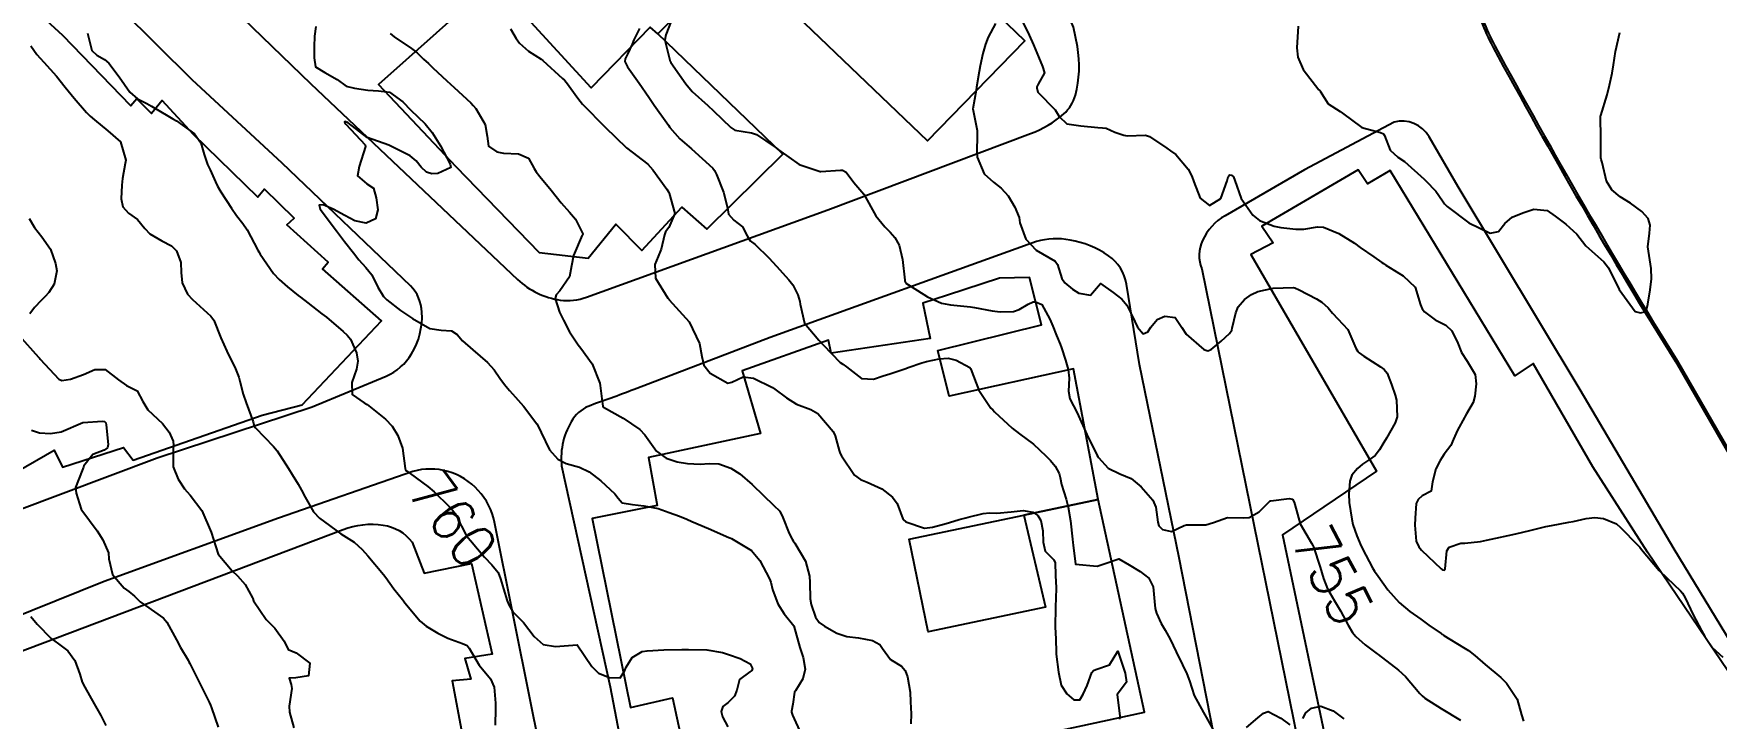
# Model space of a CAD drawing. Header units: metres. Extents: x 307586 to 320046, y 7427249 to 7434250.
# Drawn here: x 316786.2 to 316941.9, y 7432359.6 to 7432422.9 of the extents above; entities that cross this region are included whole.
import ezdxf
from ezdxf.enums import TextEntityAlignment as Align

# ---------------------------------------------------------------- set-up
doc = ezdxf.new("R2010")
doc.units = ezdxf.units.M
doc.header["$MEASUREMENT"] = 0
for name, color, linetype in [('Area Verde e Lazer', 45, 'Continuous'), ('Cotas', 45, 'Continuous'), ('Curvas de Nivel 1m', 11, 'Continuous'), ('Curvas de Nivel 5m', 15, 'Continuous'), ('Edificações', 30, 'Continuous'), ('Vias Primárias', 230, 'Continuous')]:
    doc.layers.add(name, color=color, linetype=linetype)
doc.styles.add('Style-STANDARD', font='STANDARD.shx')

msp = doc.modelspace()

# ---------------------------------------------------------------- linework, layer by layer
at = {"layer": 'Area Verde e Lazer'}
msp.add_lwpolyline([(316943.04, 7432444.55), (316935.41, 7432453.62, 0.19367), (316929.59, 7432456.72, 0.14134), (316924.02, 7432455.74, 0.195734), (316919.11, 7432450.23, 0.058975), (316918.39, 7432447.11, 0.035081), (316918.06, 7432438.03, 0.050549), (316919.62, 7432426.55, 0.064969), (316921.44, 7432421.78, 0.015128), (316938.32, 7432392.66), (316951.75, 7432369.38)], format="xyb", dxfattribs=at)
msp.add_lwpolyline([(316943.04, 7432444.55), (316935.41, 7432453.62, 0.19367), (316929.59, 7432456.72, 0.14134), (316924.02, 7432455.74, 0.195734), (316919.11, 7432450.23, 0.058975), (316918.39, 7432447.11, 0.035081), (316918.06, 7432438.03, 0.050549), (316919.62, 7432426.55, 0.064969), (316921.44, 7432421.78, 0.015128), (316938.32, 7432392.66), (316951.75, 7432369.38)], format="xyb", dxfattribs=at)
at = {"layer": 'Curvas de Nivel 1m', "flags": 128}
for points, elevation in [([(316812.35, 7432423.55), (316812.23, 7432422.67), (316812.2, 7432421.67), (316812.2, 7432420.67), (316812.33, 7432419.82), (316813.18, 7432419.29), (316814.31, 7432418.65), (316815.16, 7432418.05), (316815.93, 7432417.86), (316817.16, 7432417.66), (316818.15, 7432417.61), (316819.16, 7432417.49), (316820.4, 7432416.58), (316821.14, 7432415.83), (316821.78, 7432415.21), (316822.46, 7432414.55), (316823.11, 7432413.74), (316823.87, 7432412.53), (316824.78, 7432410.82), (316824.83, 7432410.52), (316823.65, 7432409.95), (316823.07, 7432409.93), (316822.6, 7432410.08), (316822.1, 7432410.55), (316821.64, 7432411.12), (316821.08, 7432411.58), (316819.09, 7432412.59), (316817.1, 7432413.3), (316815.35, 7432414.64), (316815.21, 7432414.72), (316815.12, 7432414.76), (316815.01, 7432414.75), (316815.03, 7432414.64), (316815.12, 7432414.53), (316816.91, 7432412.61), (316816.95, 7432412.47), (316816.37, 7432410.62), (316816.19, 7432409.75), (316817.06, 7432409), (316817.69, 7432408.6), (316817.92, 7432407.72), (316818.1, 7432406.6), (316817.86, 7432405.76), (316817.01, 7432405.37), (316815.96, 7432405.57), (316815.02, 7432406.07), (316813.96, 7432406.65), (316813.03, 7432407.05), (316812.67, 7432407.03), (316812.75, 7432406.66), (316812.86, 7432406.5), (316813.02, 7432406.3), (316814.26, 7432404.65), (316814.99, 7432403.68), (316815.82, 7432402.63), (316816.33, 7432401.98), (316816.96, 7432401.26), (316817.53, 7432400.6), (316818.1, 7432399.44), (316818.61, 7432398.59), (316818.93, 7432398.29), (316820.18, 7432397.3), (316820.91, 7432396.8), (316821.29, 7432396.56), (316822.89, 7432395.64), (316823.94, 7432395.48), (316824.89, 7432395.41), (316825.44, 7432395.06), (316825.92, 7432394.5), (316826.87, 7432393.64), (316828.24, 7432392.48), (316828.85, 7432391.8), (316829.39, 7432391.02), (316829.8, 7432390.46), (316830.26, 7432389.89), (316830.82, 7432389.27), (316831.57, 7432388.43), (316832.79, 7432386.8), (316833.01, 7432386.42), (316833.2, 7432386), (316833.97, 7432384.41), (316834.75, 7432383.54), (316835.51, 7432383.15), (316836.75, 7432382.79), (316837.65, 7432382.36), (316838.73, 7432381.54), (316840.01, 7432380.33), (316840.32, 7432379.93), (316840.7, 7432379.51), (316841.66, 7432379.36), (316842.7, 7432379.24), (316844.02, 7432378.97), (316844.7, 7432378.74), (316845.04, 7432378.62), (316846.01, 7432378.26), (316846.69, 7432377.98), (316847.14, 7432377.79), (316848.68, 7432377.13), (316850.56, 7432376.31), (316850.66, 7432376.26), (316850.8, 7432376.2), (316852.65, 7432375.09), (316853.42, 7432374.17), (316854.32, 7432372.47), (316854.44, 7432372.16), (316854.61, 7432371.49), (316855.09, 7432370.15), (316855.69, 7432369.25), (316856.57, 7432368.13), (316857.15, 7432366.12), (316857.45, 7432365.2), (316857.64, 7432364.12), (316857.42, 7432363.22), (316856.73, 7432362.13), (316856.65, 7432361.98), (316856.48, 7432360.88), (316856.37, 7432360.23), (316856.36, 7432360.13), (316856.39, 7432360.05), (316856.47, 7432359.88), (316857.27, 7432358.12)], 759), ([(316830.35, 7432423.34), (316830.89, 7432422.45), (316831.21, 7432422), (316832.02, 7432421.26), (316833.19, 7432420.54), (316833.36, 7432420.42), (316835.18, 7432418.76), (316835.37, 7432418.59), (316835.54, 7432418.39), (316836.59, 7432416.94), (316837.03, 7432416.37), (316837.08, 7432416.31), (316837.14, 7432416.25), (316839.02, 7432414.35), (316839.12, 7432414.24), (316841.1, 7432412.33), (316843.08, 7432410.81), (316843.54, 7432410.3), (316844.83, 7432408.51), (316844.98, 7432408.28), (316845.05, 7432408.15), (316845.56, 7432406.27), (316845.01, 7432404.96), (316844.72, 7432404.57), (316844.62, 7432404.28), (316844.31, 7432402.97), (316844.02, 7432402.29), (316843.73, 7432401.54), (316843.79, 7432400.29), (316844.93, 7432398.42), (316845, 7432398.35), (316845.05, 7432398.28), (316846.9, 7432396.25), (316847.86, 7432394.24), (316848.07, 7432393.04), (316848.25, 7432392.24), (316848.85, 7432391.49), (316850.47, 7432390.57), (316850.84, 7432390.65), (316851.88, 7432391.16), (316852.85, 7432391.02), (316854.61, 7432390.16), (316854.83, 7432390.03), (316855.9, 7432389.22), (316856.82, 7432388.62), (316858.16, 7432388.12), (316858.81, 7432387.75), (316860.21, 7432386.09), (316860.4, 7432385.71), (316860.77, 7432384.34), (316860.86, 7432384.08), (316860.98, 7432383.86), (316862.2, 7432382.07), (316862.74, 7432381.65), (316863.37, 7432381.42), (316864.72, 7432380.8), (316865.72, 7432380.02), (316866.13, 7432379.44), (316866.66, 7432378.01), (316866.69, 7432377.96), (316866.95, 7432377.74), (316868.68, 7432377.15), (316869.41, 7432377.25), (316870.69, 7432377.59), (316870.97, 7432377.67), (316871.87, 7432377.95), (316872.51, 7432378.13), (316872.7, 7432378.17), (316874.11, 7432378.51), (316874.7, 7432378.57), (316875.35, 7432378.56), (316876.7, 7432378.67), (316877.79, 7432378.8), (316878.7, 7432378.64), (316879.15, 7432378.32), (316879.45, 7432377.86), (316879.63, 7432376.9), (316879.65, 7432375.86), (316879.84, 7432375.03), (316880.65, 7432374.23), (316880.76, 7432373.95), (316880.77, 7432373.84), (316880.83, 7432372.05), (316880.85, 7432371.84), (316880.87, 7432371.59), (316880.8, 7432369.84), (316880.75, 7432368.01), (316880.77, 7432367.84), (316880.79, 7432367.62), (316880.85, 7432365.84), (316880.87, 7432365.51), (316881.06, 7432363.83), (316881.33, 7432362.65), (316881.84, 7432361.83), (316882.49, 7432361.28), (316883.04, 7432361.27), (316883.35, 7432361.81), (316883.71, 7432362.61), (316884.17, 7432363.8), (316884.31, 7432364.01), (316884.53, 7432364.1), (316885.8, 7432364.51), (316886.55, 7432365.77), (316887.23, 7432363.76), (316887.35, 7432362.93), (316886.5, 7432361.77), (316886.74, 7432359.77), (316886.73, 7432359.51)], 757), ([(316842.29, 7432423.37), (316841.76, 7432422.32), (316841.61, 7432421.93), (316841.2, 7432421.01), (316840.96, 7432420.57), (316840.94, 7432420.33), (316841.19, 7432419.84), (316841.81, 7432418.95), (316842.26, 7432418.31), (316843.15, 7432417.03), (316843.67, 7432416.29), (316844.98, 7432414.43), (316845.08, 7432414.28), (316845.12, 7432414.22), (316846.02, 7432413.17), (316847.1, 7432412.25), (316849.08, 7432410.44), (316849.24, 7432410.23), (316849.42, 7432409.88), (316850.07, 7432408.22), (316850.44, 7432406.8), (316850.54, 7432406.21), (316851.02, 7432405.64), (316851.84, 7432405.03), (316852.26, 7432404.19), (316852.55, 7432403.74), (316852.99, 7432403.38), (316854.28, 7432402.17), (316854.97, 7432401.38), (316856.11, 7432400.14), (316856.48, 7432399.66), (316856.94, 7432398.73), (316857.15, 7432398.13), (316857.17, 7432397.88), (316857.58, 7432396.12), (316858.89, 7432394.55), (316859.29, 7432394.11), (316860.87, 7432392.49), (316861.1, 7432392.33), (316861.44, 7432392.08), (316862.85, 7432391), (316863.96, 7432390.94), (316864.85, 7432391.24), (316865.45, 7432391.44), (316866.86, 7432391.91), (316866.94, 7432391.93), (316867.15, 7432392.01), (316868.42, 7432392.44), (316868.87, 7432392.56), (316870.03, 7432392.82), (316870.87, 7432392.89), (316871.61, 7432392.7), (316872.86, 7432392.01), (316872.92, 7432391.94), (316872.95, 7432391.85), (316873.69, 7432389.93), (316874.82, 7432388.27), (316874.98, 7432388.09), (316875.15, 7432387.91), (316876.79, 7432386.41), (316877.47, 7432385.88), (316878.77, 7432384.92), (316879.91, 7432383.86), (316880.33, 7432383.42), (316880.75, 7432382.89), (316881.12, 7432382.21), (316881.22, 7432381.84), (316881.36, 7432381.2), (316881.78, 7432379.83), (316881.97, 7432379.09), (316882.18, 7432377.83), (316882.36, 7432376.13), (316882.39, 7432375.82), (316882.42, 7432375.58), (316882.64, 7432373.82), (316884.64, 7432373.64), (316885.1, 7432373.79), (316886.65, 7432374.33), (316887.62, 7432373.76), (316888.64, 7432373.14), (316889.43, 7432372.54), (316889.82, 7432371.73), (316889.94, 7432370.39), (316890.03, 7432369.73), (316890.15, 7432369.29), (316890.58, 7432368.34), (316890.95, 7432367.72), (316891.4, 7432366.88), (316891.96, 7432365.71), (316892.54, 7432364.51), (316892.94, 7432363.7), (316893.18, 7432363.03), (316893.61, 7432361.69), (316894.48, 7432360.12), (316894.74, 7432359.68), (316895.35, 7432358.56)], 756), ([(316875.24, 7432423.84), (316874.57, 7432422.58), (316874.32, 7432421.93), (316874.07, 7432421.07), (316873.82, 7432419.93), (316873.73, 7432419.4), (316873.48, 7432417.94), (316873.44, 7432417.66), (316873.14, 7432415.94), (316873.53, 7432413.94), (316873.54, 7432413.51), (316873.5, 7432411.94), (316873.56, 7432411.48), (316874.2, 7432409.93), (316875.07, 7432409.15), (316875.76, 7432408.61), (316876.41, 7432407.9), (316877.04, 7432406.86), (316877.42, 7432405.89), (316877.5, 7432405.4), (316878.05, 7432403.88), (316878.99, 7432402.87), (316880.77, 7432401.85), (316880.98, 7432401.53), (316881.38, 7432400.26), (316881.66, 7432399.84), (316882.37, 7432399.25), (316882.94, 7432398.9), (316884.04, 7432398.72), (316884.95, 7432399.8), (316886.12, 7432398.96), (316886.94, 7432398.34), (316887.4, 7432397.77), (316887.9, 7432396.79), (316888.37, 7432395.76), (316888.9, 7432395.12), (316889.34, 7432395.32), (316889.6, 7432395.74), (316890.2, 7432396.46), (316890.92, 7432396.78), (316891.86, 7432396.65), (316892.49, 7432395.71), (316892.9, 7432395.11), (316894.53, 7432393.68), (316894.88, 7432393.56), (316895.21, 7432393.68), (316896.11, 7432394.44), (316896.91, 7432395.17), (316897.1, 7432395.46), (316897.15, 7432395.65), (316897.48, 7432397.09), (316897.71, 7432397.64), (316898.27, 7432398.31), (316898.94, 7432398.76), (316899.53, 7432399.04), (316900.95, 7432399.37), (316902.79, 7432399.42), (316902.95, 7432399.38), (316903.33, 7432399.2), (316904.94, 7432398.38), (316905.44, 7432398.06), (316906.02, 7432397.54), (316906.44, 7432397.05), (316906.92, 7432396.52), (316907.83, 7432395.52), (316908.59, 7432393.81), (316908.78, 7432393.51), (316908.88, 7432393.39), (316909.31, 7432393.08), (316910.87, 7432392.07), (316911.22, 7432391.84), (316911.47, 7432391.48), (316911.89, 7432390.44), (316912.24, 7432389.47), (316912.36, 7432389), (316912.42, 7432387.47), (316912.24, 7432386.9), (316911.42, 7432385.48), (316911.19, 7432385.08), (316910.78, 7432384.39), (316910.37, 7432383.89), (316909.85, 7432383.5), (316909.2, 7432383.07), (316908.75, 7432382.69), (316908.21, 7432382.05), (316908.02, 7432381.52), (316907.93, 7432380.31), (316907.98, 7432379.52), (316908.21, 7432378), (316908.32, 7432377.51), (316908.68, 7432376.46), (316909.08, 7432375.51), (316909.5, 7432374.66), (316910.13, 7432373.49), (316910.32, 7432373.17), (316910.64, 7432372.71), (316911.55, 7432371.47), (316912.61, 7432370.28), (316913.57, 7432369.45), (316914.59, 7432368.73), (316915.35, 7432368.2), (316916.49, 7432367.41), (316916.54, 7432367.37), (316916.57, 7432367.35), (316916.74, 7432367.24), (316918.56, 7432366.13), (316919.02, 7432365.85), (316919.59, 7432365.37), (316920.54, 7432364.56), (316921.99, 7432363.35), (316922.52, 7432362.82), (316923.52, 7432361.33), (316923.91, 7432359.9), (316924.09, 7432359.32)], 754), ([(316877.8, 7432423.88), (316878.36, 7432422.75), (316878.75, 7432421.87), (316879.21, 7432420.75), (316879.6, 7432419.87), (316879.77, 7432419.28), (316879.18, 7432418.21), (316879.07, 7432417.97), (316879.06, 7432417.87), (316879.17, 7432417.49), (316880.76, 7432415.85), (316881.14, 7432415.24), (316881.84, 7432414.55), (316883.13, 7432414.37), (316884.72, 7432414.21), (316885.13, 7432414.18), (316885.47, 7432414.14), (316886.29, 7432413.78), (316886.92, 7432413.57), (316887.12, 7432413.5), (316887.43, 7432413.45), (316889.12, 7432413.51), (316889.49, 7432413.37), (316891.11, 7432412.29), (316891.45, 7432412.07), (316891.92, 7432411.72), (316893.08, 7432410.36), (316893.41, 7432409.7), (316893.58, 7432409.18), (316894.19, 7432407.69), (316895.05, 7432406.99), (316896.08, 7432407.66), (316896.69, 7432409.28), (316896.78, 7432409.65), (316896.9, 7432409.83), (316897.08, 7432409.82), (316897.26, 7432409.65), (316897.39, 7432409.32), (316897.96, 7432407.64), (316899.04, 7432406.11), (316899.68, 7432405.62), (316901.03, 7432405.1), (316901.64, 7432404.98), (316903.02, 7432404.82), (316903.77, 7432404.82), (316905.03, 7432405.03), (316905.58, 7432404.99), (316907.02, 7432404.41), (316908.47, 7432403.52), (316909, 7432403.13), (316910.24, 7432402.25), (316910.99, 7432401.72), (316911.13, 7432401.63), (316911.37, 7432401.48), (316912.97, 7432400.49), (316914.06, 7432399.45), (316914.57, 7432397.81), (316914.73, 7432397.44), (316914.93, 7432397.16), (316915.94, 7432396.44), (316916.92, 7432395.93), (316917.48, 7432395.4), (316918.01, 7432394.28), (316918.35, 7432393.4), (316918.88, 7432392.6), (316919.64, 7432391.38), (316919.71, 7432390.52), (316919.61, 7432389.38), (316919.43, 7432388.78), (316918.82, 7432387.72), (316918.7, 7432387.51), (316918.63, 7432387.39), (316917.98, 7432386.22), (316917.62, 7432385.4), (316917.37, 7432384.82), (316916.77, 7432383.99), (316916.53, 7432383.65), (316916.4, 7432383.42), (316915.99, 7432382.66), (316915.68, 7432381.43), (316915.57, 7432380.59), (316914.72, 7432380.16), (316914.34, 7432379.82), (316914.17, 7432379.45), (316914.07, 7432378.07), (316914.04, 7432377.45), (316914.17, 7432375.95), (316914.43, 7432375.44), (316914.67, 7432375.14), (316916.49, 7432373.41), (316916.57, 7432373.34), (316916.64, 7432373.3), (316916.76, 7432373.29), (316916.85, 7432373.41), (316917.02, 7432375.06), (316917.22, 7432375.4), (316918.31, 7432375.76), (316918.68, 7432375.78), (316920.11, 7432375.94), (316920.68, 7432376.06), (316921.55, 7432376.22), (316922.68, 7432376.47), (316923.38, 7432376.63), (316924.69, 7432376.94), (316926.18, 7432377.3), (316926.69, 7432377.41), (316928.28, 7432377.7), (316928.7, 7432377.78), (316929.9, 7432378.06), (316930.7, 7432378.15), (316931.5, 7432378.04), (316932.7, 7432377.56), (316933.09, 7432377.22), (316934.68, 7432375.6), (316934.87, 7432375.39), (316935.03, 7432375.19), (316936.64, 7432373.25), (316936.72, 7432373.17), (316938.62, 7432371.35), (316938.8, 7432371.15), (316939.05, 7432370.71), (316939.79, 7432369.14), (316940.58, 7432367.7), (316940.89, 7432367.13), (316941.57, 7432366.13), (316942.55, 7432365.23)], 753), ([(316903.24, 7432423.58), (316903.11, 7432421.58), (316903.21, 7432420.71), (316903.7, 7432419.57), (316905.17, 7432417.69), (316905.24, 7432417.63), (316905.29, 7432417.56), (316906.03, 7432416.41), (316907.15, 7432415.68), (316907.35, 7432415.53), (316909.13, 7432414.22), (316910.87, 7432413.75), (316911.13, 7432413.64), (316911.24, 7432413.49), (316911.75, 7432412.12), (316912.46, 7432411.47), (316913.1, 7432411.08), (316914.9, 7432409.44), (316915.07, 7432409.29), (316915.98, 7432408.34), (316916.62, 7432407.42), (316916.79, 7432407.16), (316917.05, 7432406.91), (316919.03, 7432405.39), (316921.02, 7432404.45), (316921.79, 7432404.59), (316922.36, 7432405.35), (316923.04, 7432405.91), (316924.05, 7432406.32), (316925.05, 7432406.65), (316926.29, 7432406.55), (316927.04, 7432406.01), (316928.03, 7432405.28), (316929.02, 7432404.35), (316929.87, 7432403.26), (316930.99, 7432402.27), (316931.54, 7432401.8), (316931.96, 7432401.24), (316932.95, 7432399.22), (316934.44, 7432397.2), (316934.93, 7432397.07), (316935.45, 7432397.19), (316935.62, 7432397.87), (316935.82, 7432399.19), (316935.93, 7432400.22), (316935.91, 7432401.19), (316935.79, 7432401.99), (316935.59, 7432403.19), (316935.77, 7432404.44), (316935.82, 7432405.19), (316935.64, 7432405.79), (316935.05, 7432406.46), (316934.01, 7432407.21), (316933.06, 7432407.81), (316932.27, 7432408.44), (316931.78, 7432409.24), (316931.37, 7432410.97), (316931.29, 7432411.25), (316931.27, 7432411.41), (316931.26, 7432413.25), (316931.21, 7432415.19), (316931.22, 7432415.25), (316931.25, 7432415.34), (316931.84, 7432417.24), (316932.07, 7432418.13), (316932.3, 7432419.23), (316932.43, 7432420.01), (316932.61, 7432421.23), (316933, 7432422.99)], 752), ([(316785.98, 7432421.77), (316786.54, 7432420.98), (316786.83, 7432420.62), (316787.19, 7432420.26), (316788.34, 7432418.96), (316789.16, 7432417.95), (316789.98, 7432416.94), (316791.13, 7432415.6), (316791.47, 7432415.27), (316791.87, 7432414.92), (316793.11, 7432413.92), (316794.26, 7432412.89), (316794.77, 7432411.19), (316794.72, 7432410.88), (316794.45, 7432409.49), (316794.4, 7432408.89), (316794.32, 7432407.61), (316794.48, 7432406.89), (316795.02, 7432406.29), (316795.85, 7432405.7), (316796.51, 7432404.86), (316797, 7432404.37), (316798.1, 7432403.73), (316798.98, 7432403.26), (316799.45, 7432402.82), (316799.86, 7432401.72), (316799.89, 7432400.82), (316799.97, 7432399.84), (316800.46, 7432398.81), (316800.93, 7432398.31), (316802.64, 7432396.78), (316802.9, 7432396.41), (316803.55, 7432394.77), (316804.11, 7432393.52), (316804.48, 7432392.76), (316804.85, 7432392.06), (316805.23, 7432391.14), (316805.33, 7432390.75), (316805.63, 7432389.56), (316805.9, 7432388.74), (316806.54, 7432386.98), (316806.6, 7432386.73), (316806.65, 7432386.6), (316806.78, 7432386.44), (316808.44, 7432384.71), (316808.76, 7432384.32), (316809.81, 7432382.69), (316810.17, 7432382.13), (316810.72, 7432381.23), (316811.02, 7432380.68), (316811.35, 7432380.03), (316812.12, 7432378.67), (316812.68, 7432378.07), (316814.66, 7432376.64), (316815.91, 7432375.87), (316816.65, 7432375.18), (316817.15, 7432374.6), (316818.62, 7432372.87), (316818.83, 7432372.59), (316819.58, 7432371.56), (316820.36, 7432370.56), (316820.46, 7432370.43), (316820.59, 7432370.27), (316822.01, 7432368.55), (316822.57, 7432368.1), (316823.64, 7432367.45), (316824.55, 7432366.99), (316825.92, 7432366.5), (316826.36, 7432366.31), (316826.54, 7432366.06), (316827.46, 7432364.48), (316828.5, 7432363.24), (316828.86, 7432362.46), (316828.98, 7432360.97), (316828.98, 7432360.46), (316828.94, 7432358.94)], 761), ([(316819.22, 7432422.9), (316819.61, 7432422.59), (316821.2, 7432421.51), (316821.74, 7432421.11), (316822.3, 7432420.55), (316822.76, 7432420.12), (316823.18, 7432419.74), (316824.47, 7432418.53), (316825.16, 7432417.91), (316826.69, 7432416.5), (316826.91, 7432416.26), (316827.14, 7432415.97), (316828.02, 7432414.48), (316828.19, 7432413.4), (316828.34, 7432412.48), (316829.09, 7432411.97), (316829.72, 7432411.83), (316831.09, 7432411.79), (316832.02, 7432411.37), (316832.56, 7432410.43), (316832.74, 7432410.1), (316833.07, 7432409.69), (316834.12, 7432408.41), (316835.04, 7432407.26), (316835.83, 7432406.39), (316836.37, 7432405.73), (316837, 7432404.51), (316837.05, 7432404.37), (316837.04, 7432404.33), (316837, 7432404.26), (316836.19, 7432402.38), (316836, 7432401.41), (316835.81, 7432400.39), (316834.94, 7432399.12), (316834.6, 7432398.74), (316834.49, 7432398.4), (316834.91, 7432397.14), (316835.27, 7432396.39), (316835.83, 7432395.33), (316836.43, 7432394.38), (316836.62, 7432394.12), (316836.88, 7432393.82), (316837.92, 7432392.36), (316838.63, 7432390.56), (316838.66, 7432390.35), (316838.82, 7432389.11), (316838.9, 7432388.44), (316838.98, 7432388.35), (316840.8, 7432387.32), (316842.32, 7432386.3), (316842.78, 7432385.8), (316843.87, 7432384.29), (316844.76, 7432383.63), (316845.79, 7432383.3), (316846.75, 7432383.14), (316847.92, 7432383.07), (316848.75, 7432383.13), (316849.64, 7432383.1), (316850.75, 7432382.72), (316851.58, 7432382.19), (316852.73, 7432381.21), (316853.77, 7432380.17), (316854.7, 7432379.3), (316855.28, 7432378.73), (316855.56, 7432378.15), (316856.15, 7432376.66), (316856.42, 7432376.13), (316856.51, 7432375.98), (316856.66, 7432375.76), (316857.66, 7432374.12), (316858.02, 7432372.73), (316858.05, 7432372.12), (316858.1, 7432370.62), (316858.18, 7432370.11), (316858.58, 7432368.94), (316858.92, 7432368.44), (316859.41, 7432368.1), (316860.56, 7432367.44), (316861.49, 7432367.14), (316862.56, 7432367.01), (316863.85, 7432366.76), (316864.55, 7432366.39), (316864.77, 7432366.04), (316865.53, 7432365.02), (316866.53, 7432364.39), (316866.88, 7432364.01), (316867.1, 7432363.42), (316867.33, 7432362), (316867.39, 7432361.1), (316867.43, 7432360), (316867.42, 7432359.05)], 758), ([(316785.81, 7432405.79), (316786.32, 7432404.98), (316786.99, 7432404.1), (316787.79, 7432402.96), (316788.27, 7432401.65), (316788.37, 7432400.96), (316788.15, 7432399.74), (316787.63, 7432398.96), (316787.29, 7432398.6), (316786.92, 7432398.2), (316786.33, 7432397.56), (316785.88, 7432396.99)], 762), ([(316784.88, 7432395), (316786.7, 7432392.97), (316786.77, 7432392.89), (316786.85, 7432392.8), (316788.58, 7432390.95), (316788.83, 7432390.82), (316789.65, 7432390.94), (316790.84, 7432391.37), (316791.91, 7432391.84), (316792.84, 7432391.83), (316794.09, 7432390.89), (316794.83, 7432390.36), (316795.82, 7432389.86), (316796.34, 7432388.86), (316796.8, 7432388.1), (316798.15, 7432386.84), (316798.78, 7432386.04), (316799.15, 7432385.2), (316799.19, 7432384.82), (316799.16, 7432384.42), (316799.15, 7432382.82), (316799.6, 7432381.69), (316800.21, 7432380.81), (316800.43, 7432380.52), (316800.71, 7432380.2), (316801.81, 7432378.79), (316802.66, 7432376.78), (316803.31, 7432374.77), (316804.62, 7432373.2), (316805.11, 7432372.75), (316805.81, 7432371.95), (316806.5, 7432370.73), (316806.53, 7432370.66), (316806.59, 7432370.45), (316807.76, 7432368.72), (316808.56, 7432367.9), (316809.41, 7432366.7), (316809.8, 7432365.95), (316810.53, 7432365.63), (316811.78, 7432364.67), (316811.67, 7432363.51), (316810.5, 7432363.33), (316809.89, 7432363.3), (316810.08, 7432362.69), (316810.12, 7432362.32), (316809.88, 7432360.69), (316809.92, 7432360.14), (316810.3, 7432358.68)], 762), ([(316786.03, 7432386.23), (316786.77, 7432385.98), (316787.8, 7432385.93), (316788.77, 7432386.08), (316790.78, 7432386.92), (316792.62, 7432387.07), (316792.79, 7432387.04), (316792.91, 7432386.9), (316792.95, 7432386.73), (316793.14, 7432384.9), (316793.08, 7432384.58), (316792.75, 7432384.36), (316791.7, 7432383.96), (316790.88, 7432382.92), (316790.84, 7432382.81), (316790.73, 7432382.5), (316790.12, 7432380.93), (316790.17, 7432380.4), (316790.63, 7432378.92), (316790.69, 7432378.81), (316792.12, 7432376.91), (316792.65, 7432376.08), (316793.15, 7432374.89), (316793.2, 7432374.32), (316793.53, 7432372.89), (316794.6, 7432371.61), (316795.03, 7432371.3), (316795.57, 7432370.87), (316796.09, 7432370.36), (316796.58, 7432370), (316798.26, 7432368.83), (316798.57, 7432368.47), (316799.46, 7432366.82), (316799.83, 7432366.11), (316800.52, 7432364.94), (316800.6, 7432364.8), (316800.69, 7432364.63), (316801.6, 7432362.79), (316802.48, 7432361.07), (316802.61, 7432360.78), (316802.7, 7432360.55), (316803.3, 7432358.77)], 763), ([(316785.99, 7432368.98), (316786.56, 7432368.27), (316787.87, 7432366.96), (316788.54, 7432366.46), (316789.41, 7432365.81), (316790.05, 7432364.93), (316790.5, 7432363.66), (316790.74, 7432362.92), (316790.96, 7432362.44), (316791.83, 7432360.91), (316792.46, 7432359.82), (316792.92, 7432358.9)], 764), ([(316898.46, 7432358.73), (316899.52, 7432359.61), (316900.03, 7432360.05), (316900.48, 7432360.19), (316901.63, 7432359.59), (316902.47, 7432358.96)], 756), ([(316903.68, 7432359.57), (316903.96, 7432360.09), (316904.49, 7432360.51), (316905.34, 7432360.7), (316906.48, 7432360.28), (316907.47, 7432359.52)], 756)]:
    msp.add_lwpolyline(points, dxfattribs=dict(at, elevation=elevation))
at = {"layer": 'Curvas de Nivel 5m', "flags": 128}
for points, elevation in [([(316845.24, 7432424.04), (316844.73, 7432422.79), (316844.65, 7432422.29), (316845.14, 7432420.33), (316845.16, 7432420.28), (316845.19, 7432420.22), (316846, 7432419.09), (316846.58, 7432418.26), (316847.16, 7432417.54), (316848.61, 7432416.24), (316849.14, 7432415.77), (316850.75, 7432414.21), (316851.12, 7432413.97), (316852.66, 7432413.72), (316853.12, 7432413.58), (316854.86, 7432412.41), (316855.1, 7432412.22), (316855.13, 7432412.19), (316855.17, 7432412.16), (316857.08, 7432410.78), (316859.03, 7432410.16), (316859.07, 7432410.15), (316860.89, 7432410.27), (316861.08, 7432410.26), (316861.41, 7432410.09), (316862.12, 7432409.13), (316863.05, 7432408.06), (316864.16, 7432406.05), (316865.01, 7432405.02), (316865.5, 7432404.53), (316865.94, 7432404.03), (316866.32, 7432403.34), (316866.64, 7432402.02), (316866.86, 7432400.11), (316866.86, 7432400.01), (316866.87, 7432399.93), (316866.95, 7432399.83), (316867.44, 7432399.51), (316868.94, 7432398.56), (316870.24, 7432397.98), (316870.93, 7432397.84), (316871.07, 7432397.82), (316872.93, 7432397.63), (316873.29, 7432397.57), (316874.92, 7432397.25), (316875.66, 7432397.17), (316876.92, 7432397.2), (316877.44, 7432397.37), (316878.27, 7432397.88), (316878.72, 7432398.09), (316878.94, 7432398.1), (316879.53, 7432397.86), (316880.27, 7432396.5), (316880.55, 7432395.85), (316880.89, 7432394.98), (316881.21, 7432394.17), (316881.35, 7432393.84), (316881.72, 7432392.69), (316881.98, 7432391.83), (316882.06, 7432391.04), (316881.99, 7432389.83), (316882.12, 7432389.12), (316882.81, 7432387.82), (316883.69, 7432385.81), (316884.62, 7432383.94), (316884.7, 7432383.8), (316884.76, 7432383.69), (316885.67, 7432382.71), (316886.75, 7432382.2), (316887.78, 7432381.76), (316888.73, 7432380.99), (316889.8, 7432379.74), (316890.08, 7432379.11), (316890.26, 7432377.73), (316890.35, 7432377.39), (316890.69, 7432377.03), (316891.54, 7432376.86), (316892.69, 7432377.41), (316892.91, 7432377.48), (316894.69, 7432377.47), (316895.42, 7432377.67), (316896.7, 7432378.16), (316898.21, 7432378.12), (316898.7, 7432378.15), (316899.64, 7432378.68), (316900.56, 7432379.61), (316900.65, 7432379.68), (316900.71, 7432379.69), (316902.41, 7432379.89), (316902.72, 7432379.84), (316902.89, 7432379.58), (316902.95, 7432379.34), (316903.43, 7432377.57), (316904.48, 7432375.76), (316904.61, 7432375.56), (316904.67, 7432375.42), (316905.27, 7432373.55), (316905.59, 7432372.5), (316905.97, 7432371.54), (316906.61, 7432370.45), (316907.18, 7432369.52), (316907.89, 7432368.2), (316908.28, 7432367.51), (316908.57, 7432367.14), (316909.44, 7432366.37), (316910.55, 7432365.54), (316910.64, 7432365.48), (316912.53, 7432364.04), (316913.17, 7432363.45), (316914.51, 7432361.86), (316914.71, 7432361.64), (316914.98, 7432361.43), (316916.49, 7432360.49), (316918.26, 7432359.39)], 755), ([(316791.21, 7432422.93), (316791.61, 7432421.34), (316792.08, 7432420.92), (316792.79, 7432420.51), (316793.19, 7432420.17), (316794.15, 7432418.89), (316795.15, 7432417.47), (316795.84, 7432416.87), (316796.7, 7432416.42), (316797.14, 7432416.18), (316798.66, 7432415.3), (316799.12, 7432415.03), (316799.45, 7432414.83), (316801.11, 7432413.64), (316801.7, 7432412.8), (316802, 7432411.72), (316802.33, 7432410.79), (316802.58, 7432410.3), (316803.06, 7432409.19), (316803.25, 7432408.78), (316803.57, 7432408.25), (316804.55, 7432406.76), (316805.02, 7432406.07), (316805.59, 7432405.33), (316805.99, 7432404.75), (316806.98, 7432402.88), (316807.06, 7432402.73), (316807.21, 7432402.49), (316808.43, 7432400.72), (316808.95, 7432400.15), (316809.72, 7432399.48), (316810.72, 7432398.68), (316810.93, 7432398.52), (316811.6, 7432397.99), (316812.91, 7432396.99), (316813.34, 7432396.66), (316814.89, 7432395.34), (316815.25, 7432395), (316815.55, 7432394.63), (316816.1, 7432393.39), (316816.22, 7432392.62), (316816.1, 7432391.88), (316815.68, 7432390.63), (316815.71, 7432389.52), (316816.81, 7432388.75), (316817.1, 7432388.61), (316818.79, 7432387.24), (316819.4, 7432386.58), (316819.93, 7432385.73), (316820.36, 7432384.57), (316820.62, 7432382.67), (316820.64, 7432382.56), (316820.67, 7432382.5), (316820.73, 7432382.45), (316821.07, 7432382.21), (316822.72, 7432381.01), (316823.31, 7432380.53), (316824.7, 7432379.16), (316825.01, 7432378.83), (316825.24, 7432378.51), (316825.84, 7432377.34), (316826.25, 7432376.5), (316826.43, 7432376.27), (316826.66, 7432376.01), (316827.96, 7432374.48), (316828.63, 7432373.78), (316829.21, 7432373.05), (316829.45, 7432372.46), (316829.7, 7432371.55), (316830.05, 7432370.45), (316830.2, 7432370.06), (316830.58, 7432369.43), (316831.57, 7432368.43), (316832.55, 7432367.13), (316833.38, 7432366.41), (316834.54, 7432366.21), (316836.54, 7432366.37), (316837.89, 7432364.36), (316838.52, 7432363.76), (316839.52, 7432363.34), (316840.51, 7432363.32), (316840.91, 7432363.93), (316841.06, 7432364.31), (316841.63, 7432365.21), (316842.54, 7432365.75), (316843, 7432365.83), (316844.54, 7432365.9), (316846.23, 7432365.95), (316846.54, 7432365.95), (316846.84, 7432365.94), (316848.54, 7432365.9), (316849.98, 7432365.65), (316850.54, 7432365.48), (316851.61, 7432365.11), (316852.53, 7432364.62), (316852.76, 7432364.18), (316852.69, 7432364.01), (316852.52, 7432363.87), (316851.55, 7432363.15), (316851.31, 7432362.19), (316851.08, 7432361.61), (316850.49, 7432361.05), (316850.02, 7432360.66), (316849.87, 7432360.21), (316849.98, 7432359.72), (316850.46, 7432358.79)], 760)]:
    msp.add_lwpolyline(points, dxfattribs=dict(at, elevation=elevation))
at = {"layer": 'Edificações'}
for points in [[(316844.72, 7432423.6), (316844, 7432422.88), (316843.29, 7432423.48), (316837.82, 7432417.89), (316828.81, 7432427.73), (316818.14, 7432418.2), (316825.29, 7432410.61), (316833.02, 7432402.64), (316837.55, 7432402.13), (316840.1, 7432405.26), (316842.53, 7432402.83), (316846.23, 7432406.85), (316848.53, 7432404.81), (316855.55, 7432411.76), (316844, 7432422.88), (316851.15, 7432430.02), (316868.96, 7432412.99), (316877.96, 7432422.24), (316860.17, 7432439.36)], [(316784.71, 7432382.4), (316788.15, 7432384.36), (316788.9, 7432382.79), (316794.56, 7432384.62), (316795.44, 7432383.45), (316807.38, 7432387.61), (316811.08, 7432388.56), (316818.43, 7432396.33), (316812.95, 7432401.14), (316813.48, 7432401.77), (316809.65, 7432405.2), (316810.33, 7432405.83), (316807.61, 7432408.5), (316806.99, 7432407.76), (316801.03, 7432413.57), (316798.14, 7432416.7), (316797.13, 7432415.5), (316795.79, 7432416.86), (316795.22, 7432416.23), (316788.95, 7432422.73), (316777.89, 7432432.85)], [(316945.07, 7432360.9), (316935.57, 7432374.94), (316930.52, 7432382.83), (316925, 7432392.39), (316923.3, 7432391.26), (316911.76, 7432410.24), (316909.65, 7432408.99), (316908.8, 7432410.29), (316899.9, 7432405.09), (316900.94, 7432403.56), (316898.87, 7432402.48), (316910.5, 7432382.42), (316901.8, 7432376.54), (316906.41, 7432354.71)], [(316876.76, 7432357.48), (316889.02, 7432360.14), (316884.75, 7432379.8), (316877.86, 7432378.37), (316879.88, 7432369.84), (316869.01, 7432367.56), (316867.24, 7432376.13), (316877.86, 7432378.37), (316884.75, 7432379.8), (316882.46, 7432391.91), (316870.96, 7432389.38), (316869.9, 7432393.6), (316879.5, 7432395.98), (316878.4, 7432400.33), (316875.61, 7432400.28), (316870.79, 7432398.72), (316868.51, 7432397.96), (316869.19, 7432394.71), (316860.05, 7432393.36), (316859.8, 7432394.54), (316851.81, 7432391.71), (316853.5, 7432385.91), (316843.12, 7432383.71), (316843.93, 7432379.27), (316837.92, 7432378.04), (316841.47, 7432360.56), (316845.36, 7432361.48), (316847.52, 7432351.51)]]:
    msp.add_lwpolyline(points, dxfattribs=at)
msp.add_lwpolyline([(316781.96, 7432364.61), (316814.87, 7432377.04, -0.125979), (316818.58, 7432377.45, -0.198652), (316821.25, 7432375.88), (316822.36, 7432372.99), (316826.75, 7432373.88), (316828.67, 7432365.51), (316826.13, 7432365.1), (316826.68, 7432363.18), (316824.97, 7432363.04), (316828.2, 7432345.8)], format="xyb", dxfattribs=at)
at = {"layer": 'Vias Primárias'}
for points, elevation in [([(316774.63, 7432454.09), (316787.53, 7432441.82), (316811.88, 7432418.24), (316831.02, 7432400.16, 0.154913), (316834.97, 7432398.25, 0.12924), (316837.39, 7432398.53), (316859.72, 7432406.6), (316878.49, 7432413.65, 0.088698), (316881.55, 7432415.47, 0.150364), (316882.63, 7432417.2, 0.110055), (316882.82, 7432421.7), (316882.45, 7432423.49), (316881.64, 7432425.41), (316879.68, 7432427.89), (316872.04, 7432436.06), (316858.9, 7432448.08), (316849.54, 7432457.31), (316835.88, 7432470.29), (316827.48, 7432478.41), (316817.23, 7432488.29), (316806.2, 7432498.91), (316792, 7432512.89)], 767.92), ([(316774.63, 7432454.09), (316787.53, 7432441.82), (316811.88, 7432418.24), (316831.02, 7432400.16, 0.154913), (316834.97, 7432398.25, 0.12924), (316837.39, 7432398.53), (316859.72, 7432406.6), (316878.49, 7432413.65, 0.088698), (316881.55, 7432415.47, 0.150364), (316882.63, 7432417.2, 0.110055), (316882.82, 7432421.7), (316882.45, 7432423.49), (316881.64, 7432425.41), (316879.68, 7432427.89), (316872.04, 7432436.06), (316858.9, 7432448.08), (316849.54, 7432457.31), (316835.88, 7432470.29), (316827.48, 7432478.41), (316817.23, 7432488.29), (316806.2, 7432498.91), (316792, 7432512.89)], 767.92), ([(316784.62, 7432378.77), (316797.68, 7432383.68), (316812.02, 7432388.37), (316818.85, 7432391.23, 0.16032), (316821.21, 7432393.28, 0.147823), (316822.17, 7432397.13, 0.181079), (316821.11, 7432399.58), (316809.22, 7432410.92), (316800.92, 7432418.63), (316791.1, 7432428.35), (316784.55, 7432434.57)], 769.65), ([(316784.62, 7432378.77), (316797.68, 7432383.68), (316812.02, 7432388.37), (316818.85, 7432391.23, 0.16032), (316821.21, 7432393.28, 0.147823), (316822.17, 7432397.13, 0.181079), (316821.11, 7432399.58), (316809.22, 7432410.92), (316800.92, 7432418.63), (316791.1, 7432428.35), (316784.55, 7432434.57)], 769.65), ([(316850.21, 7432230.83), (316851.48, 7432230.77, 0.186592), (316855.23, 7432232.02, 0.203103), (316857.23, 7432235.87, 0.06929), (316857.04, 7432239), (316853.81, 7432254.68), (316848.76, 7432278.07), (316845.67, 7432293.61), (316841.2, 7432316.39), (316836.69, 7432338.98), (316832.26, 7432360.81), (316828.89, 7432377.7, 0.280301), (316824.56, 7432382.4, 0.141061), (316821.33, 7432382.4), (316808.88, 7432378.08), (316792.76, 7432372.24), (316779.4, 7432366.86, 0.261569), (316776.68, 7432363.49, 0.118281), (316777.07, 7432358.06), (316780.44, 7432340.15), (316782.91, 7432329.01)], 773.25), ([(316850.21, 7432230.83), (316851.48, 7432230.77, 0.186592), (316855.23, 7432232.02, 0.203103), (316857.23, 7432235.87, 0.06929), (316857.04, 7432239), (316853.81, 7432254.68), (316848.76, 7432278.07), (316845.67, 7432293.61), (316841.2, 7432316.39), (316836.69, 7432338.98), (316832.26, 7432360.81), (316828.89, 7432377.7, 0.280301), (316824.56, 7432382.4, 0.141061), (316821.33, 7432382.4), (316808.88, 7432378.08), (316792.76, 7432372.24), (316779.4, 7432366.86, 0.261569), (316776.68, 7432363.49, 0.118281), (316777.07, 7432358.06), (316780.44, 7432340.15), (316782.91, 7432329.01)], 773.25)]:
    msp.add_lwpolyline(points, format="xyb", dxfattribs=dict(at, elevation=elevation))
for points in [[(316943.19, 7432444.68), (316935.56, 7432453.75, 0.19367), (316929.61, 7432456.92, 0.14134), (316923.94, 7432455.92, 0.195734), (316918.92, 7432450.3, 0.058975), (316918.2, 7432447.13, 0.035081), (316917.86, 7432438.02, 0.050549), (316919.42, 7432426.5, 0.064969), (316921.26, 7432421.69, 0.015126), (316938.15, 7432392.56), (316951.58, 7432369.28)], [(316943.19, 7432444.68), (316935.56, 7432453.75, 0.19367), (316929.61, 7432456.92, 0.14134), (316923.94, 7432455.92, 0.195734), (316918.92, 7432450.3, 0.058975), (316918.2, 7432447.13, 0.035081), (316917.86, 7432438.02, 0.050549), (316919.42, 7432426.5, 0.064969), (316921.26, 7432421.69, 0.015126), (316938.15, 7432392.56), (316951.58, 7432369.28)], [(316948.05, 7432358.79), (316938.04, 7432375.23), (316929.33, 7432389.96), (316918.05, 7432408.74), (316915.36, 7432413.36, 0.334445), (316912.12, 7432414.72), (316903.84, 7432410.31), (316896.48, 7432406.06, 0.15627), (316894.39, 7432403.76, 0.202331), (316894.32, 7432401.15), (316917.23, 7432288.67), (316925.78, 7432247.94, 0.026767), (316926.32, 7432245.91, 0.125718), (316927.39, 7432244.21, 0.306478), (316929.86, 7432243.81, 0.088154), (316931.79, 7432245.15), (316942.61, 7432255.24)], [(316948.05, 7432358.79), (316938.04, 7432375.23), (316929.33, 7432389.96), (316918.05, 7432408.74), (316915.36, 7432413.36, 0.334445), (316912.12, 7432414.72), (316903.84, 7432410.31), (316896.48, 7432406.06, 0.15627), (316894.39, 7432403.76, 0.202331), (316894.32, 7432401.15), (316917.23, 7432288.67), (316925.78, 7432247.94, 0.026767), (316926.32, 7432245.91, 0.125718), (316927.39, 7432244.21, 0.306478), (316929.86, 7432243.81, 0.088154), (316931.79, 7432245.15), (316942.61, 7432255.24)], [(316895.4, 7432358.22), (316892.23, 7432374.43), (316888.56, 7432392.29), (316887.36, 7432399.74, 0.20514), (316885.71, 7432402.35, 0.107115), (316882.14, 7432403.81, 0.1102), (316879.02, 7432403.68), (316854.38, 7432394.78), (316842.06, 7432390.08, -0.007311), (316837.79, 7432388.52, 0.16395), (316836.14, 7432387.24, 0.174263), (316835.09, 7432382.93), (316839.59, 7432362.48), (316843.49, 7432342.06)], [(316895.4, 7432358.22), (316892.23, 7432374.43), (316888.56, 7432392.29), (316887.36, 7432399.74, 0.20514), (316885.71, 7432402.35, 0.107115), (316882.14, 7432403.81, 0.1102), (316879.02, 7432403.68), (316854.38, 7432394.78), (316842.06, 7432390.08, -0.007311), (316837.79, 7432388.52, 0.16395), (316836.14, 7432387.24, 0.174263), (316835.09, 7432382.93), (316839.59, 7432362.48), (316843.49, 7432342.06)]]:
    msp.add_lwpolyline(points, format="xyb", dxfattribs=at)

# ---------------------------------------------------------------- texts
at = {"layer": 'Cotas', "style": 'Style-STANDARD'}
for s, rotation, p in [('760', 306.5413, (316825.03, 7432377.99, 760)), ('755', 297.882, (316906.45, 7432372.8, 755))]:
    msp.add_text(s, height=4, rotation=rotation, dxfattribs=at).set_placement(p, align=Align.MIDDLE_CENTER)

doc.saveas('drawing.dxf')
